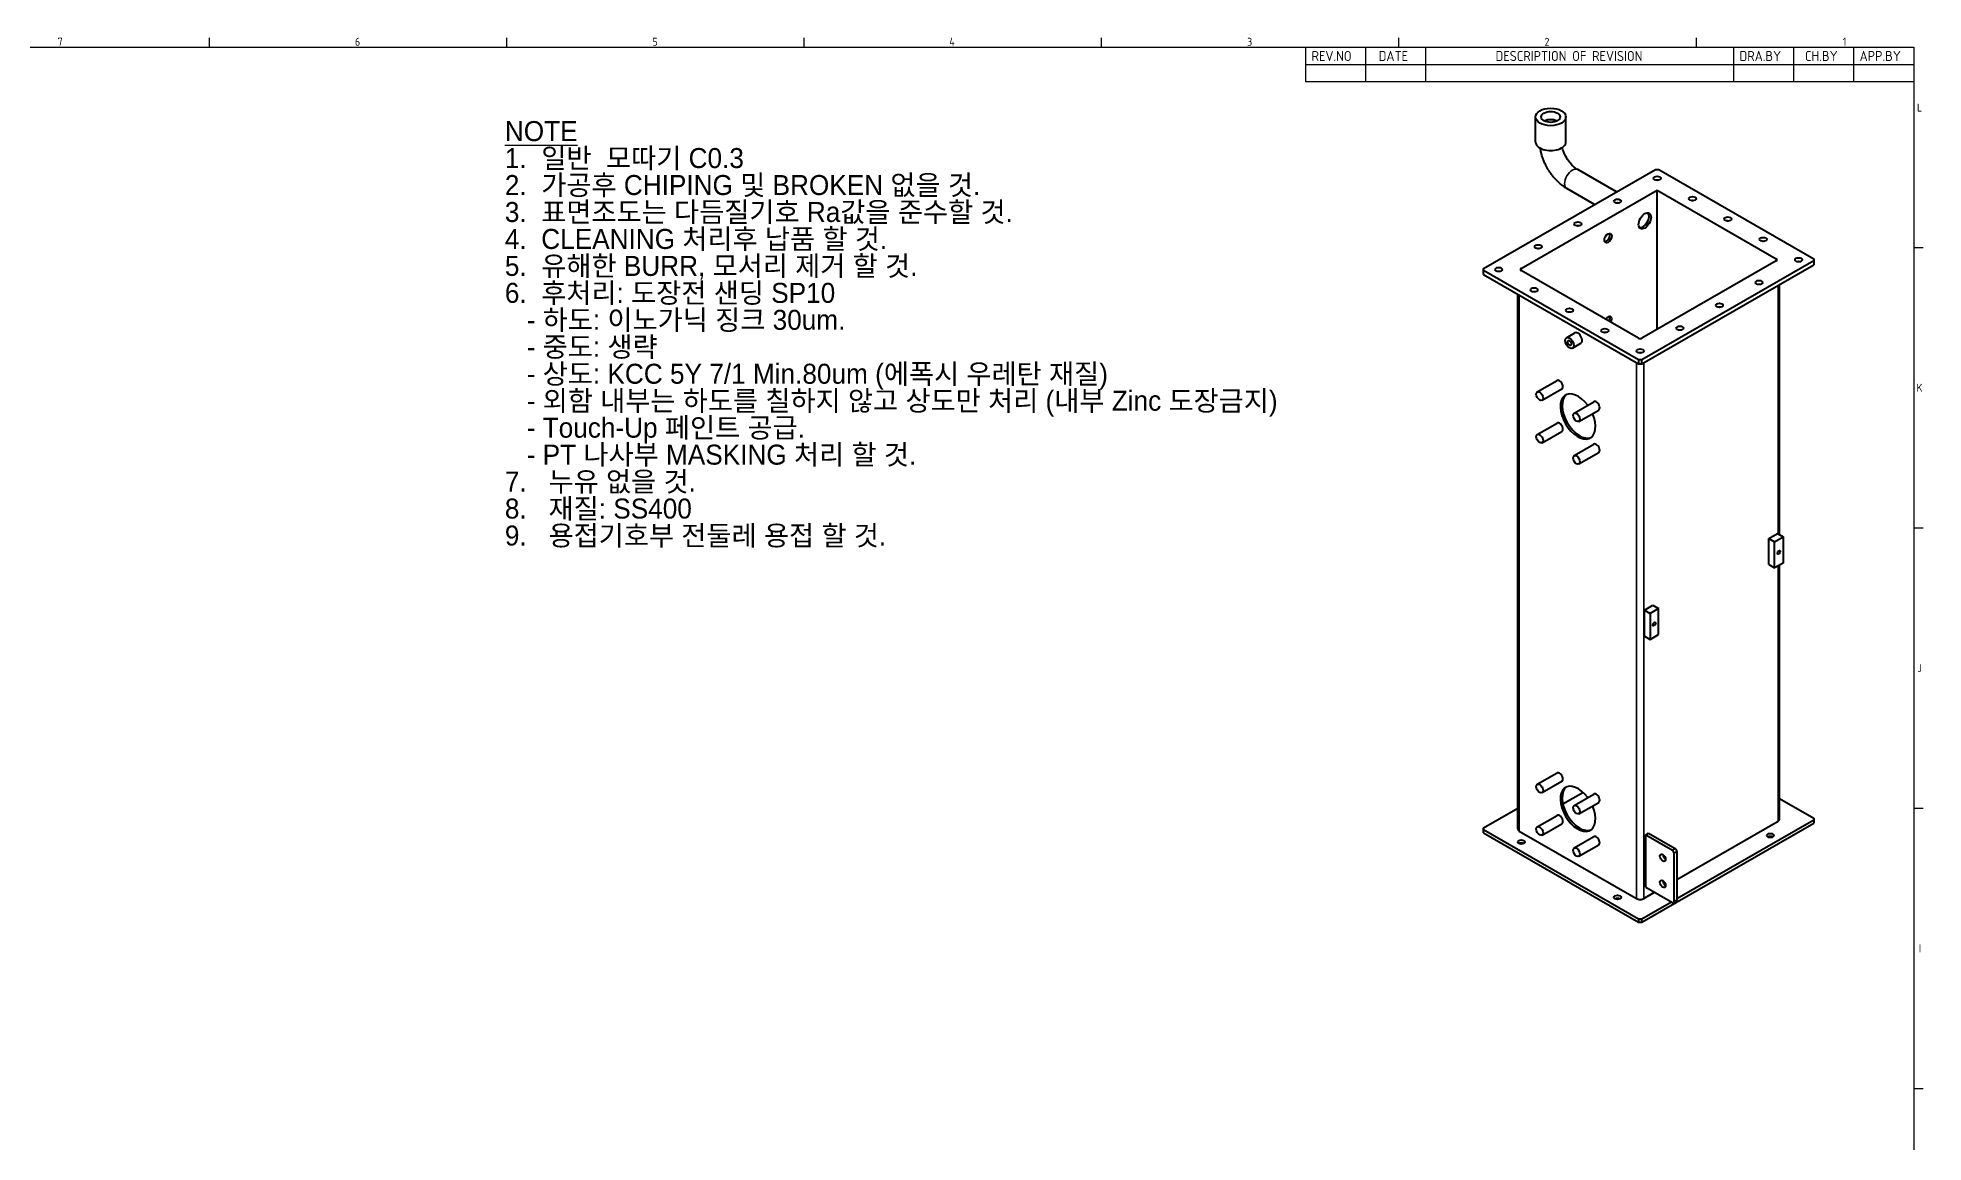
# Model space of a CAD drawing. Header units: millimetres. Extents: x 0 to 2378, y 0 to 1682.
# Drawn here: x 1400 to 2343, y 1094 to 1647 of the extents above; entities that cross this region are included whole.
import ezdxf

# ---------------------------------------------------------------- set-up
doc = ezdxf.new("R2010")
doc.units = ezdxf.units.MM
doc.header["$LTSCALE"] = 2
doc.layers.get('0').update_dxf_attribs({"color": 3, "lineweight": 25, "true_color": 0x00ff00})
for name, color, linetype, lineweight, true_color in [('가시적인 것(ISO)', 3, 'Continuous', 40, 0x00ff00), ('가시적인 좁은 것(ISO)', 3, 'Continuous', 35, 0x00ff00), ('기호(ISO)', 5, 'Continuous', 25, 0x0000ff)]:
    doc.layers.add(name, color=color, linetype=linetype, lineweight=lineweight, true_color=true_color)
doc.layers.add('경계(ISO)', color=7, linetype='Continuous', lineweight=25)
doc.styles.add('ISO ProportionalPSTEK', font='isocp.shx')
doc.styles.add('문자 텍스트_PSTEK_POSCO', font='isocp.shx')

# ---------------------------------------------------------------- blocks, each defined once
blk = doc.blocks.new('경계 Default Border')
at = {"layer": '경계(ISO)'}
for p, q in [((743.12, 821), (743.12, 823.4)), ((817.44, 821), (817.44, 823.4)), ((891.75, 821), (891.75, 823.4)), ((966.06, 821), (966.06, 823.4)), ((1040.37, 821), (1040.37, 823.4)), ((1114.69, 821), (1114.69, 823.4)), ((1169, 770.92), (1171.4, 770.92)), ((1169, 700.83), (1171.4, 700.83)), ((1169, 630.75), (1171.4, 630.75)), ((1169, 560.67), (1171.4, 560.67))]:
    blk.add_line(p, q, dxfattribs=at)
at = {"layer": '경계(ISO)', "flags": 128}
blk.add_lwpolyline([(20, 20), (20, 821), (1169, 821), (1169, 20), (20, 20)], dxfattribs=at)
at = {"layer": '경계(ISO)', "color": 2, "true_color": 0xffff00, "char_height": 2, "attachment_point": 7, "style": '문자 텍스트_PSTEK_POSCO'}
for s, insert in [('7', (705.19, 821.4)), ('6', (779.5, 821.38)), ('5', (853.82, 821.38)), ('4', (928.02, 821.4)), ('3', (1002.44, 821.38)), ('2', (1076.75, 821.38)), ('1', (1151.29, 821.4)), ('L', (1169.83, 804.94)), ('K', (1169.72, 734.87)), ('J', (1169.96, 664.77)), ('I', (1170.28, 594.71))]:
    blk.add_mtext(s, dxfattribs=dict(at, insert=insert))
blk = doc.blocks.new('리비전 내역')
at = {"layer": '기호(ISO)'}
for p, q in [((1017, 821), (1169, 821)), ((1017, 821), (1017, 816.72)), ((1032, 821), (1032, 816.72)), ((1047, 821), (1047, 816.72)), ((1124, 821), (1124, 816.72)), ((1139, 821), (1139, 816.72)), ((1154, 821), (1154, 816.72)), ((1169, 821), (1169, 816.72)), ((1017, 816.72), (1169, 816.72)), ((1017, 816.72), (1017, 812.44)), ((1032, 816.72), (1032, 812.44)), ((1047, 816.72), (1047, 812.44)), ((1124, 816.72), (1124, 812.44)), ((1139, 816.72), (1139, 812.44)), ((1154, 816.72), (1154, 812.44)), ((1169, 816.72), (1169, 812.44)), ((1017, 812.44), (1169, 812.44))]:
    blk.add_line(p, q, dxfattribs=at)
at = {"layer": '기호(ISO)', "color": 2, "true_color": 0xffff00, "char_height": 2.5, "attachment_point": 7, "style": 'ISO ProportionalPSTEK'}
for s, insert in [('REV.NO', (1018.53, 817.58)), ('DATE', (1035.31, 817.58)), ('DESCRIPTION OF REVISION', (1064.51, 817.58)), ('DRA.BY', (1125.48, 817.58)), ('CH.BY', (1141.86, 817.58)), ('APP.BY', (1155.48, 817.58))]:
    blk.add_mtext(s, dxfattribs=dict(at, insert=insert))

msp = doc.modelspace()

# ---------------------------------------------------------------- linework, layer by layer
at = {"layer": '가시적인 것(ISO)'}
for p, q in [((2148.985, 1594.7631), (2148.985, 1607.1898)), ((2164.185, 1594.7631), (2164.185, 1607.1898)), ((2122.955, 1531.3519), (2208.9391, 1580.8669)), ((2189.4601, 1569.6497), (2170.076, 1580.8122)), ((2208.9391, 1580.8669), (2210.6362, 1580.8669)), ((2210.6362, 1580.8669), (2288.1351, 1536.2383)), ((2141.7923, 1531.3845), (2209.7877, 1570.5404)), ((2178.559, 1563.3721), (2164.6465, 1571.3838)), ((2209.7877, 1500.9588), (2209.7877, 1570.5404)), ((2209.7877, 1570.5404), (2269.2978, 1536.2708)), ((2288.1351, 1536.2383), (2288.1351, 1535.261)), ((2122.955, 1530.3746), (2122.955, 1531.3519)), ((2122.955, 1528.4125), (2122.955, 1530.3746)), ((2200.4539, 1485.746), (2122.955, 1530.3746)), ((2122.955, 1528.4125), (2200.4539, 1483.7839)), ((2200.3973, 1496.5937), (2141.7923, 1530.3421)), ((2288.1351, 1535.261), (2202.1509, 1485.746)), ((2202.1509, 1483.7839), (2288.1351, 1533.2989)), ((2269.2978, 1535.2284), (2202.2075, 1496.5937)), ((2288.1351, 1535.261), (2288.1351, 1533.2989)), ((2140.1374, 1251.0987), (2140.1374, 1518.5178)), ((2270.9527, 1398.2043), (2270.9527, 1523.4042)), ((2164.4499, 1496.7523), (2168.6926, 1499.1955)), ((2167.4441, 1491.5528), (2171.6868, 1493.996)), ((2202.1509, 1485.746), (2200.4539, 1485.746)), ((2200.4539, 1485.746), (2200.4539, 1483.7839)), ((2200.4539, 1483.7839), (2202.1509, 1483.7839)), ((2202.1509, 1483.7839), (2202.1509, 1485.746)), ((2149.9001, 1469.6542), (2159.7996, 1475.3549)), ((2152.2955, 1465.4946), (2162.195, 1471.1953)), ((2168.2849, 1459.0671), (2178.1844, 1464.7678)), ((2149.9001, 1448.398), (2159.7996, 1454.0987)), ((2170.6803, 1454.9075), (2180.5798, 1460.6082)), ((2152.2955, 1444.2384), (2162.195, 1449.9391)), ((2168.2849, 1437.8109), (2178.1844, 1443.5116)), ((2170.6803, 1433.6513), (2180.5798, 1439.352)), ((2265.6491, 1396.372), (2269.8917, 1398.8152)), ((2265.6491, 1396.372), (2268.4775, 1394.7433)), ((2265.6491, 1383.2913), (2265.6491, 1396.372)), ((2268.4775, 1394.7433), (2272.7202, 1397.1864)), ((2268.4775, 1381.6625), (2268.4775, 1394.7433)), ((2269.8917, 1398.8152), (2272.7202, 1397.1864)), ((2272.7202, 1397.1864), (2272.7202, 1384.1057)), ((2265.6491, 1383.2913), (2268.4775, 1381.6625)), ((2272.7202, 1384.1057), (2268.4775, 1381.6625)), ((2270.9527, 1255.985), (2270.9527, 1383.0878)), ((2203.4237, 1360.5388), (2207.6663, 1362.982)), ((2203.4237, 1347.4581), (2203.4237, 1360.5388)), ((2203.4237, 1360.5388), (2206.2521, 1358.91)), ((2210.4948, 1361.3532), (2206.2521, 1358.91)), ((2206.2521, 1358.91), (2206.2521, 1345.8293)), ((2207.6663, 1362.982), (2210.4948, 1361.3532)), ((2210.4948, 1348.2725), (2210.4948, 1361.3532)), ((2206.2521, 1345.8293), (2210.4948, 1348.2725)), ((2203.4237, 1347.4581), (2206.2521, 1345.8293)), ((2149.9001, 1273.4429), (2159.7996, 1279.1436)), ((2152.2955, 1269.2833), (2162.195, 1274.984)), ((2162.6823, 1263.6497), (2172.6942, 1269.4151)), ((2168.2849, 1262.8558), (2178.1844, 1268.5565)), ((2170.6803, 1258.6962), (2180.5798, 1264.3969)), ((2270.9527, 1266.3683), (2288.1351, 1256.4736)), ((2122.955, 1251.5873), (2140.1374, 1261.482)), ((2149.9001, 1252.1866), (2159.7996, 1257.8874)), ((2152.2955, 1248.027), (2162.195, 1253.7278)), ((2202.1509, 1204.5098), (2288.1351, 1254.0248)), ((2288.1351, 1255.4964), (2219.6872, 1216.0798)), ((2219.6872, 1225.8525), (2270.2029, 1254.9426)), ((2288.1351, 1256.4736), (2288.1351, 1255.4964)), ((2288.1351, 1255.4964), (2288.1351, 1254.0248)), ((2122.955, 1250.61), (2122.955, 1251.5873)), ((2200.4539, 1205.9814), (2122.955, 1250.61)), ((2122.955, 1249.1384), (2122.955, 1250.61)), ((2122.955, 1249.1384), (2200.4539, 1204.5098)), ((2140.8872, 1250.0562), (2199.4922, 1216.3078)), ((2168.2849, 1241.5996), (2178.1844, 1247.3003)), ((2204.1308, 1248.1245), (2205.545, 1248.9389)), ((2204.1308, 1221.963), (2204.1308, 1248.1245)), ((2204.1308, 1248.1245), (2217.4244, 1240.4692)), ((2205.545, 1248.9389), (2218.8386, 1241.2836)), ((2170.6803, 1237.44), (2180.5798, 1243.1407)), ((2218.2729, 1214.8001), (2218.2729, 1238.9995)), ((2219.6872, 1239.8139), (2219.6872, 1215.6145)), ((2203.1126, 1216.3078), (2208.5319, 1219.4286)), ((2204.1308, 1221.963), (2217.4244, 1214.3077)), ((2217.0171, 1214.5423), (2202.1509, 1205.9814)), ((2219.4375, 1215.0633), (2218.0233, 1214.2489)), ((2202.1509, 1205.9814), (2200.4539, 1205.9814)), ((2200.4539, 1205.9814), (2200.4539, 1204.5098)), ((2200.4539, 1204.5098), (2202.1509, 1204.5098)), ((2202.1509, 1204.5098), (2202.1509, 1205.9814))]:
    msp.add_line(p, q, dxfattribs=at)
for centre, major_axis, ratio in [((2156.585, 1607.1898), (-7.6, 0), 0.5758617), ((2156.585, 1607.1898), (-4.7332, 0), 0.5758617), ((2209.7877, 1576.4692), (-1.8, 0), 0.5758617), ((2189.9887, 1565.0677), (-1.8, 0), 0.5758617), ((2227.4653, 1566.2893), (-1.8, 0), 0.5758617), ((2203.6217, 1555.217), (2.1957, 3.813), 0.57809312), ((2245.143, 1556.1094), (-1.8, 0), 0.5758617), ((2170.1897, 1553.6662), (-1.8, 0), 0.5758617), ((2185.2369, 1546.592), (1.2975, 2.2531), 0.57809312), ((2262.8207, 1545.9295), (-1.8, 0), 0.5758617), ((2150.3907, 1542.2648), (-1.8, 0), 0.5758617), ((2280.4983, 1535.7496), (-1.8, 0), 0.5758617), ((2130.5917, 1530.8633), (-1.8, 0), 0.5758617), ((2148.2694, 1520.6834), (-1.8, 0), 0.5758617), ((2260.6994, 1524.3481), (-1.8, 0), 0.5758617), ((2165.947, 1510.5035), (-1.8, 0), 0.5758617), ((2240.9004, 1512.9467), (-1.8, 0), 0.5758617), ((2183.6247, 1500.3236), (-1.8, 0), 0.5758617), ((2221.1014, 1501.5452), (-1.8, 0), 0.5758617), ((2165.947, 1494.1525), (-1.4971, 2.5998), 0.57809312), ((2165.947, 1494.1525), (-0.6634, 1.152), 0.57809312), ((2201.3024, 1490.1437), (-1.8, 0), 0.5758617), ((2151.0978, 1467.5744), (-1.1977, 2.0798), 0.57809312), ((2169.4826, 1456.9873), (-1.1977, 2.0798), 0.57809312), ((2151.0978, 1446.3182), (-1.1977, 2.0798), 0.57809312), ((2169.4826, 1435.7311), (-1.1977, 2.0798), 0.57809312), ((2270.5989, 1389.4245), (0.4907, 0.8522), 0.57809312), ((2208.3735, 1353.5912), (0.4907, 0.8522), 0.57809312), ((2151.0978, 1271.3631), (-1.1977, 2.0798), 0.57809312), ((2169.4826, 1260.776), (-1.1977, 2.0798), 0.57809312), ((2141.9054, 1244.5835), (-1.8, 0), 0.5758617), ((2151.0978, 1250.1068), (-1.1977, 2.0798), 0.57809312), ((2266.3562, 1247.8411), (-1.8, 0), 0.5758617), ((2169.4826, 1239.5198), (-1.1977, 2.0798), 0.57809312), ((2212.6161, 1236.6978), (-0.9981, 1.7332), 0.57809312), ((2212.6161, 1223.617), (-0.9981, 1.7332), 0.57809312), ((2189.9887, 1216.8942), (-1.8, 0), 0.5758617)]:
    msp.add_ellipse(centre, major_axis=major_axis, ratio=ratio, dxfattribs=at)
for centre, major_axis, ratio, start_param, end_param in [((2156.585, 1603.1871), (-4.5802, 0), 0.5758617, 3.96934208, 5.45543588), ((2156.585, 1603.1871), (4.5262, 0), 0.5758617, 0.82918516, 2.3124075), ((2156.585, 1594.7631), (7.6, 0), 0.5758617, 3.14159265, 6.28318531), ((2209.7877, 1574.5071), (-1.8, 0), 0.5758617, 4.38368757, 5.04109039), ((2227.4653, 1564.3272), (-1.8, 0), 0.5758617, 4.38368757, 5.04109039), ((2189.9887, 1563.1056), (-1.8, 0), 0.5758617, 4.38368757, 5.04109039), ((2202.7166, 1555.7382), (2.1558, 3.7436), 0.57809312, 3.30676224, 6.11801572), ((2202.7166, 1555.7382), (-2.1957, -3.813), 0.57809312, 0.20677755, 2.9348151), ((2245.143, 1554.1473), (-1.8, 0), 0.5758617, 4.38368757, 5.04109039), ((2170.1897, 1551.7041), (-1.8, 0), 0.5758617, 4.38368757, 5.04109039), ((2184.3318, 1547.1132), (-1.2975, -2.2531), 0.57809312, 0.35484274, 2.78674992), ((2150.3907, 1540.3026), (-1.8, 0), 0.5758617, 4.38368757, 5.04109039), ((2262.8207, 1543.9674), (-1.8, 0), 0.5758617, 4.38368757, 5.04109039), ((2268.3927, 1535.7496), (1.28, 0), 0.5758617, 5.49778714, 7.06858347), ((2130.5917, 1528.9012), (-1.8, 0), 0.5758617, 4.38368757, 5.04109039), ((2142.6974, 1530.8633), (-1.28, 0), 0.5758617, 5.49778714, 7.06858347), ((2280.4983, 1533.7875), (-1.8, 0), 0.5758617, 4.38368757, 5.04109039), ((2148.2694, 1518.7213), (-1.8, 0), 0.5758617, 4.38368757, 5.04109039), ((2260.6994, 1522.386), (-1.8, 0), 0.5758617, 4.38368757, 5.04109039), ((2165.947, 1508.5414), (-1.8, 0), 0.5758617, 4.38368757, 5.04109039), ((2240.9004, 1510.9846), (-1.8, 0), 0.5758617, 4.38368757, 5.04109039), ((2170.1897, 1496.5957), (-1.4971, 2.5998), 0.57809312, 3.14159265, 6.28318531), ((2183.6247, 1498.3615), (-1.8, 0), 0.5758617, 4.38368757, 5.04109039), ((2185.2369, 1505.0606), (1.2975, 2.2531), 0.57809312, 4.80026999, 7.76610062), ((2184.3318, 1505.5818), (1.2975, 2.2531), 0.57809312, 4.80026999, 5.92834257), ((2221.1014, 1499.5831), (-1.8, 0), 0.5758617, 4.38368757, 5.04109039), ((2201.3024, 1497.1149), (1.28, 0), 0.5758617, 3.92699082, 5.49778714), ((2201.3024, 1488.1816), (-1.8, 0), 0.5758617, 4.38368757, 5.04109039), ((2160.9973, 1473.2751), (-1.1977, 2.0798), 0.57809312, 3.14159265, 6.28318531), ((2170.1897, 1457.3535), (6.188, -10.7456), 0.57809312, 1.76849707, 7.66212541), ((2171.0948, 1457.8747), (-6.188, 10.7456), 0.57809312, 0.07291553, 3.06867713), ((2179.3821, 1462.688), (-1.1977, 2.0798), 0.57809312, 3.14159265, 6.28318531), ((2160.9973, 1452.0189), (-1.1977, 2.0798), 0.57809312, 3.14159265, 6.28318531), ((2179.3821, 1441.4318), (-1.1977, 2.0798), 0.57809312, 3.14159265, 6.28318531), ((2160.9973, 1277.0638), (-1.1977, 2.0798), 0.57809312, 3.14159265, 6.28318531), ((2170.1897, 1261.1422), (6.188, -10.7456), 0.57809312, 1.76849707, 7.66212541), ((2171.0948, 1261.6634), (-6.188, 10.7456), 0.57809312, 0.07291553, 3.06867713), ((2179.3821, 1266.4767), (-1.1977, 2.0798), 0.57809312, 3.14159265, 6.28318531), ((2160.9973, 1255.8076), (-1.1977, 2.0798), 0.57809312, 3.14159265, 6.28318531), ((2268.3927, 1255.985), (2.56, 0), 0.5758617, 5.49778714, 6.28318531), ((2269.1846, 1262.5001), (1.8, 0), 0.5758617, 6.09446264, 6.47190798), ((2142.6974, 1251.0987), (-2.56, 0), 0.5758617, 0, 0.78539816), ((2141.9054, 1243.1119), (-1.8, 0), 0.5758617, 3.93087328, 5.49390468), ((2179.3821, 1245.2205), (-1.1977, 2.0798), 0.57809312, 3.14159265, 6.28318531), ((2266.3562, 1246.3695), (-1.8, 0), 0.5758617, 3.93087328, 5.49390468), ((2214.0303, 1237.5122), (0.9981, -1.7332), 0.57809312, 3.92506456, 5.4997134), ((2217.4244, 1239.4882), (0.5988, -1.0399), 0.57809312, 0.78733187, 2.3581282), ((2218.8386, 1240.3026), (-0.5988, 1.0399), 0.57809312, 3.92892453, 5.49972085), ((2214.0303, 1224.4314), (0.9981, -1.7332), 0.57809312, 3.92506456, 5.4997134), ((2189.9887, 1215.4226), (-1.8, 0), 0.5758617, 3.93087328, 5.49390468), ((2201.3024, 1217.3503), (-2.56, 0), 0.5758617, 0.78539816, 2.35619449), ((2217.4244, 1215.2888), (0.5988, -1.0399), 0.57809312, 5.49972085, 7.07051718), ((2218.8386, 1216.1032), (0.5988, -1.0399), 0.57809312, 0, 0.78733187)]:
    msp.add_ellipse(centre, major_axis=major_axis, ratio=ratio, start_param=start_param, end_param=end_param, dxfattribs=at)
for points, knots in [([(2164.6465, 1571.3838), (2163.0894, 1572.2805), (2161.6314, 1573.3998), (2158.9311, 1575.9692), (2157.6898, 1577.4206), (2155.4774, 1580.553), (2154.507, 1582.2338), (2152.9, 1585.7166), (2152.2632, 1587.518), (2151.6445, 1590.0758), (2151.4978, 1590.8233), (2151.3873, 1591.5701)], [4.71238898, 4.71238898, 4.71238898, 4.71238898, 5.02654825, 5.02654825, 5.34070751, 5.34070751, 5.65486678, 5.65486678, 5.96902604, 5.96902604, 6.09827243, 6.09827243, 6.09827243, 6.09827243]), ([(2170.076, 1580.8122), (2169.5386, 1581.1217), (2168.9423, 1581.5424), (2167.6911, 1582.6189), (2167.0348, 1583.2863), (2165.7561, 1584.8238), (2165.1366, 1585.7011), (2164.0286, 1587.5649), (2163.5427, 1588.5527), (2162.8292, 1590.3519), (2162.5722, 1591.1655), (2162.3881, 1591.9371)], [4.71238898, 4.71238898, 4.71238898, 4.71238898, 4.95364209, 4.95364209, 5.20902065, 5.20902065, 5.4757216, 5.4757216, 5.74698969, 5.74698969, 5.97381568, 5.97381568, 5.97381568, 5.97381568])]:
    msp.add_open_spline(points, degree=3, knots=knots, dxfattribs=at)
at = {"layer": '가시적인 좁은 것(ISO)'}
for p, q in [((2269.2978, 1536.2708), (2269.2978, 1535.2284)), ((2141.7923, 1530.3421), (2141.7923, 1531.3845)), ((2140.8872, 1250.0562), (2140.8872, 1518.086)), ((2270.2029, 1522.9724), (2270.2029, 1398.636)), ((2199.4922, 1484.3377), (2199.4922, 1216.3078)), ((2203.1126, 1216.3078), (2203.1126, 1484.3377)), ((2270.2029, 1382.6561), (2270.2029, 1254.9426)), ((2218.8386, 1241.2836), (2217.4244, 1240.4692)), ((2218.2729, 1238.9995), (2219.6872, 1239.8139)), ((2219.6872, 1215.6145), (2218.2729, 1214.8001))]:
    msp.add_line(p, q, dxfattribs=at)
msp.add_ellipse((2167.3613, 1576.098), major_axis=(2.7147, 4.7142), ratio=0.57809312, start_param=0, end_param=3.14159265, dxfattribs=at)

# ---------------------------------------------------------------- block references
at = {"xscale": 2, "yscale": 2, "zscale": 2}
msp.add_blockref('경계 Default Border', (0, 0), dxfattribs=at)
at = {"layer": '기호(ISO)', "xscale": 2, "yscale": 2, "zscale": 2}
msp.add_blockref('리비전 내역', (0, 0), dxfattribs=at)

# ---------------------------------------------------------------- texts
at = {"layer": '기호(ISO)', "color": 2, "true_color": 0xffff00, "insert": (1633.9126, 1498.4418), "char_height": 10, "width": 474.920071, "attachment_point": 4, "line_spacing_factor": 0.80881, "style": '문자 텍스트_PSTEK_POSCO'}
msp.add_mtext('{\\f굴림|b0|i0;\\H10.0000;\\LNOTE\\P\\l\\f굴림|b0|i0;\\H10.0000;1.  일반  모따기 C0.3\\P2.  가공후 CHIPING 및 BROKEN 없을 것.\\P3.  표면조도는 다듬질기호 Ra값을 준수할 것.\\P4.  CLEANING 처리후 납품 할 것.\\P5.  유해한 BURR, 모서리 제거 할 것.\\P6.  후처리: 도장전 샌딩 SP10  \\P   - 하도: 이노가닉 징크 30um.\\P   - 중도: 생략\\P   - 상도: KCC 5Y 7/1 Min.80um (에폭시 우레탄 재질) \\P   - 외함 내부는 하도를 칠하지 않고 상도만 처리 (내부 Zinc 도장금지)\\P   - Touch-Up 페인트 공급. \\P   - PT 나사부 MASKING 처리 할 것.\\P7.   누유 없을 것.\\P8.   재질: SS400\\P9.   용접기호부 전둘레 용접 할 것.\\P}', dxfattribs=at)

doc.saveas('drawing.dxf')
